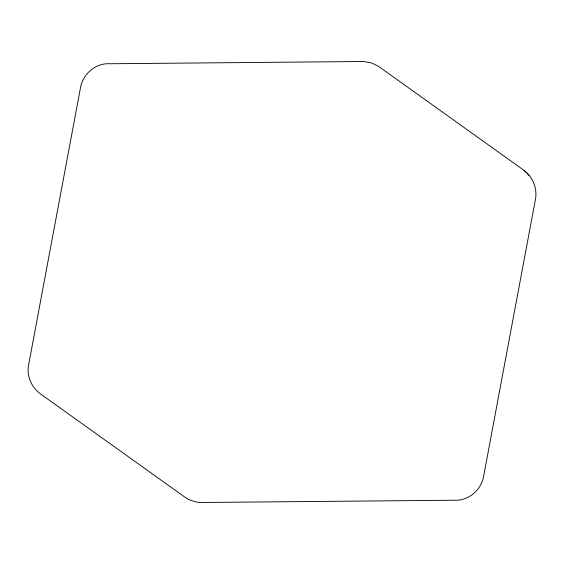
<?xml version="1.0" encoding="UTF-8"?>
<svg xmlns="http://www.w3.org/2000/svg" width="564" height="564" viewBox="0 0 564 564"><rect width="100%" height="100%" fill="white"/><g stroke="black" fill="none" stroke-linecap="round" stroke-linejoin="round"><path stroke-width="0.85" d="M524.168 170.476L378.902 66.608L371.754 63.006L363.717 61.504L109.67 63.76C95.831 62.858 83.141 73.778 80.589 87.18L28.468 365.684C26.677 376.195 31.556 387.13 39.945 393.524L185.211 497.392L188.813 499.57L195.63 501.925L200.389 502.496L454.436 500.24C468.317 500.952 481.029 490.335 483.517 476.82L535.638 198.316C537.196 187.706 532.599 177.018 524.168 170.476L529.469 175.721"/></g></svg>
